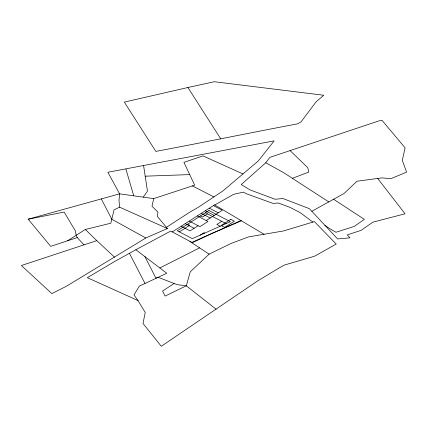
<?xml version="1.0" encoding="UTF-8"?>
<svg xmlns="http://www.w3.org/2000/svg" width="428" height="428" viewBox="0 0 428 428"><rect width="100%" height="100%" fill="white"/><g stroke="black" fill="none" stroke-linecap="round" stroke-linejoin="round"><path stroke-width="0.64" d="M242.965 173.95L203.022 155.894L183.944 162.351L194.66 185.164L153.716 198.608L151.999 206.221L157.932 212.17L157.344 216.386L167.385 228.531L145.825 237.984L66.292 286.321L51.847 293.597L21.4 265.515L96.798 240.627L114.544 257.228M67.538 240.798L85.322 229.472L110.82 223.213L114.067 209.838L119.589 207.163L167.385 228.531M143.305 197.094L147.457 191.086L143.615 165.722M265.777 162.774L269.854 157.37L379.015 120.851L381.969 120.295L405.097 147.847L402.293 160.318L406.6 172.136L390.759 178.727L381.99 177.871L356.973 181.253L344.112 193.445L311.841 211.272L309.417 208.687L282.94 198.522L275.14 199.261L249.995 189.888L241.237 184.554L265.777 162.774L283.673 172.661L328.784 201.909M138.014 300.558L87.355 277.686L114.303 261.674L135.837 249.743L166.786 273.251L139.303 286.145L134.034 294.908L138.014 300.558L145.236 312.488L143 323.461L161.308 346.273L257.442 281.046L278.863 268.137L284.117 265.141L314.468 256.244L336.21 244.072L314.398 221.608L283.518 230.954L248.561 236.903L230.981 243.484L209.11 254.157L190.267 271.812L186.308 285.813L165.112 296.058L162.549 291.051L174.1 283.491M166.396 227.338L189.101 212.598L198.127 207.409L222.977 190.877L258.351 160.917L274.123 140.876L107.867 172.254L119.599 193.836L119 200.475L119.589 207.163M172.286 231.917L214.54 204.846L264.108 234.309M179.353 231.88L189.668 225.272L187.587 224.186M207.468 213.866L202.546 217.017L200.465 215.937M198.143 225.722L190.096 230.879L181.162 226.23M206.194 220.564L222.293 210.25L213.363 205.601M200.079 235.197L203.963 232.709L204.745 233.116M221.758 221.303L216.841 224.454L220.222 226.214M214.754 204.975L233.72 194.291L243.452 192.135L246.309 193.74L272.936 203.38L278.339 203.016L290.04 207.398L300.178 212.625L312.884 222.068M135.837 249.743L170.702 231.066L191.824 242.382L240.894 220.506M159.885 267.944L199.592 247.855L209.11 254.157M189.941 241.371L191.99 242.847L211.154 233.832L241.403 220.811M292.41 178.326L308.754 172.067L307.78 167.68L290.077 150.603M84.006 244.853L77.259 237.588L50.707 246.357L28.178 219.2L119.599 193.836L153.716 198.608M187.913 87.51L124.329 102.105L155.846 151.4C203.188 142.513 250.327 132.75 297.647 123.836L301.05 121.82L316.18 101.752L323.766 95.257L214.316 81.727L187.913 87.51L220.73 138.849M28.178 219.2L64.141 212.058L75.328 230.826L76.141 235.154L77.259 237.588M145.21 176.186L189.695 174.597M192.391 185.907L214.032 197.008M209.335 208.179L218.269 212.828M205.312 210.758L214.246 215.407M205.381 212.786L226.134 223.582M201.283 213.337L210.218 217.986M197.26 215.915L207.981 221.49L199.93 226.653L189.208 221.073M185.185 223.651L194.119 228.301M145.825 237.984L111.815 219.243L101.297 198.913M333.589 199.255L364.378 219.387L354.207 226.433L335.964 232.254L329.464 228.493L324.879 225.272M191.99 242.847L199.592 247.855M216.087 309.16L186.308 285.813L177.015 284.62L157.895 277.21L155.942 278.152L144.91 256.607M85.322 229.472L96.798 240.627M311.841 211.272L337.639 238.931L350.008 237.845L347.263 234.919L361.066 230.355L372.932 222.137L405.054 213.797L377.689 178.449M129.417 253.296L144.985 283.416M125.907 169.092L133.723 195.703M208.934 210.512L177.272 230.794L192.349 238.642L230.398 221.677L208.934 210.512M230.778 219.334L221.116 225.524L224.689 227.38L234.351 221.19L230.778 219.334"/></g></svg>
